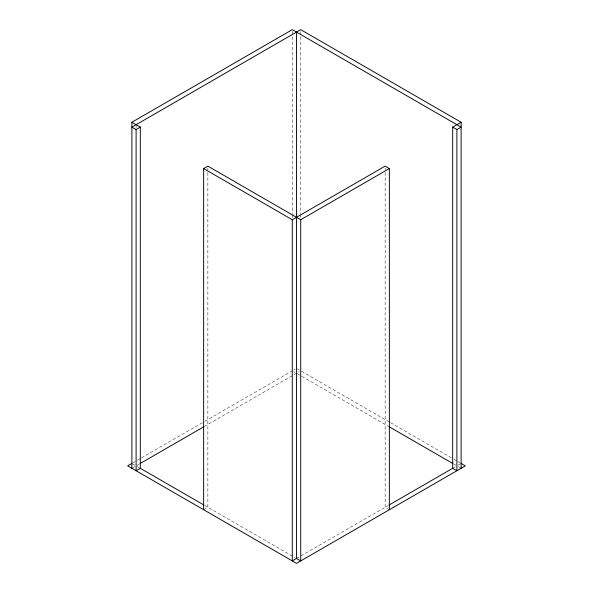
<?xml version="1.0" encoding="UTF-8"?>
<svg xmlns="http://www.w3.org/2000/svg" width="593" height="593" viewBox="0 0 593 593"><rect width="100%" height="100%" fill="white"/><g stroke="black" fill="none" stroke-linecap="round" stroke-linejoin="round"><path stroke-width="0.44" stroke-dasharray="2.96 2.22" d="M132.684 462.97L136.694 460.657M137.494 460.19L140.704 458.345M141.505 457.878L204.059 421.764M204.859 421.297L292.282 370.833M293.683 370.017L295.092 369.202M132.587 467.899L134.693 466.684M136.901 465.409L139.311 464.022M204.274 426.515L299.317 371.641M203.636 509.735L207.861 507.297L207.861 170.74M296.5 558.473L388.319 505.466M452.674 468.307L456.195 466.276M458.307 465.06L460.413 463.837M297.204 368.802L299.317 370.017M301.526 371.292L389.742 422.223M390.542 422.69L453.096 458.804M453.897 459.264L457.107 461.117M457.907 461.584L460.316 462.97M293.683 371.641L295.092 372.456M297.301 373.731L388.726 426.515M453.689 464.022L456.099 465.409M458.307 466.684L460.413 467.899M389.364 509.735L385.139 507.297L385.139 170.74M132.587 463.837L134.693 465.06M136.805 466.276L140.326 468.307M204.681 505.466L294.906 557.553M385.139 167.967L385.139 169.82M300.718 31.496L300.718 213.643M300.718 214.57L300.718 218.268M292.282 31.496L292.282 213.643M292.282 214.57L292.282 218.268M207.861 167.967L207.861 169.82M136.101 124.693L136.101 127.465"/><path stroke-width="0.89" d="M131.883 468.307L131.883 122.254L292.282 29.65L461.117 127.132L456.899 129.563L452.674 127.132L452.674 468.307L389.112 505.006M461.117 468.307L461.117 122.254L300.718 29.65L131.883 127.132L136.101 129.563L140.326 127.132L140.326 468.307L203.888 505.006M203.636 509.735L203.636 168.56L207.861 166.122L300.718 219.736L389.364 168.56L389.364 509.735M203.636 168.56L292.282 219.736L385.139 166.122L389.364 168.56M452.674 127.132L461.117 122.254M131.883 463.437L127.658 465.868L296.5 563.35L465.342 465.868L461.117 463.437M140.111 463.556L203.473 426.975M140.326 468.307L136.101 470.746L136.101 129.563M300.718 219.736L300.718 560.911L296.5 558.473L292.282 560.911L292.282 219.736M131.883 122.254L140.326 127.132M389.527 426.975L452.889 463.556M452.674 468.307L456.899 470.746L456.899 129.563M296.5 32.089L296.5 217.008M296.5 217.297L296.5 558.473"/></g></svg>
